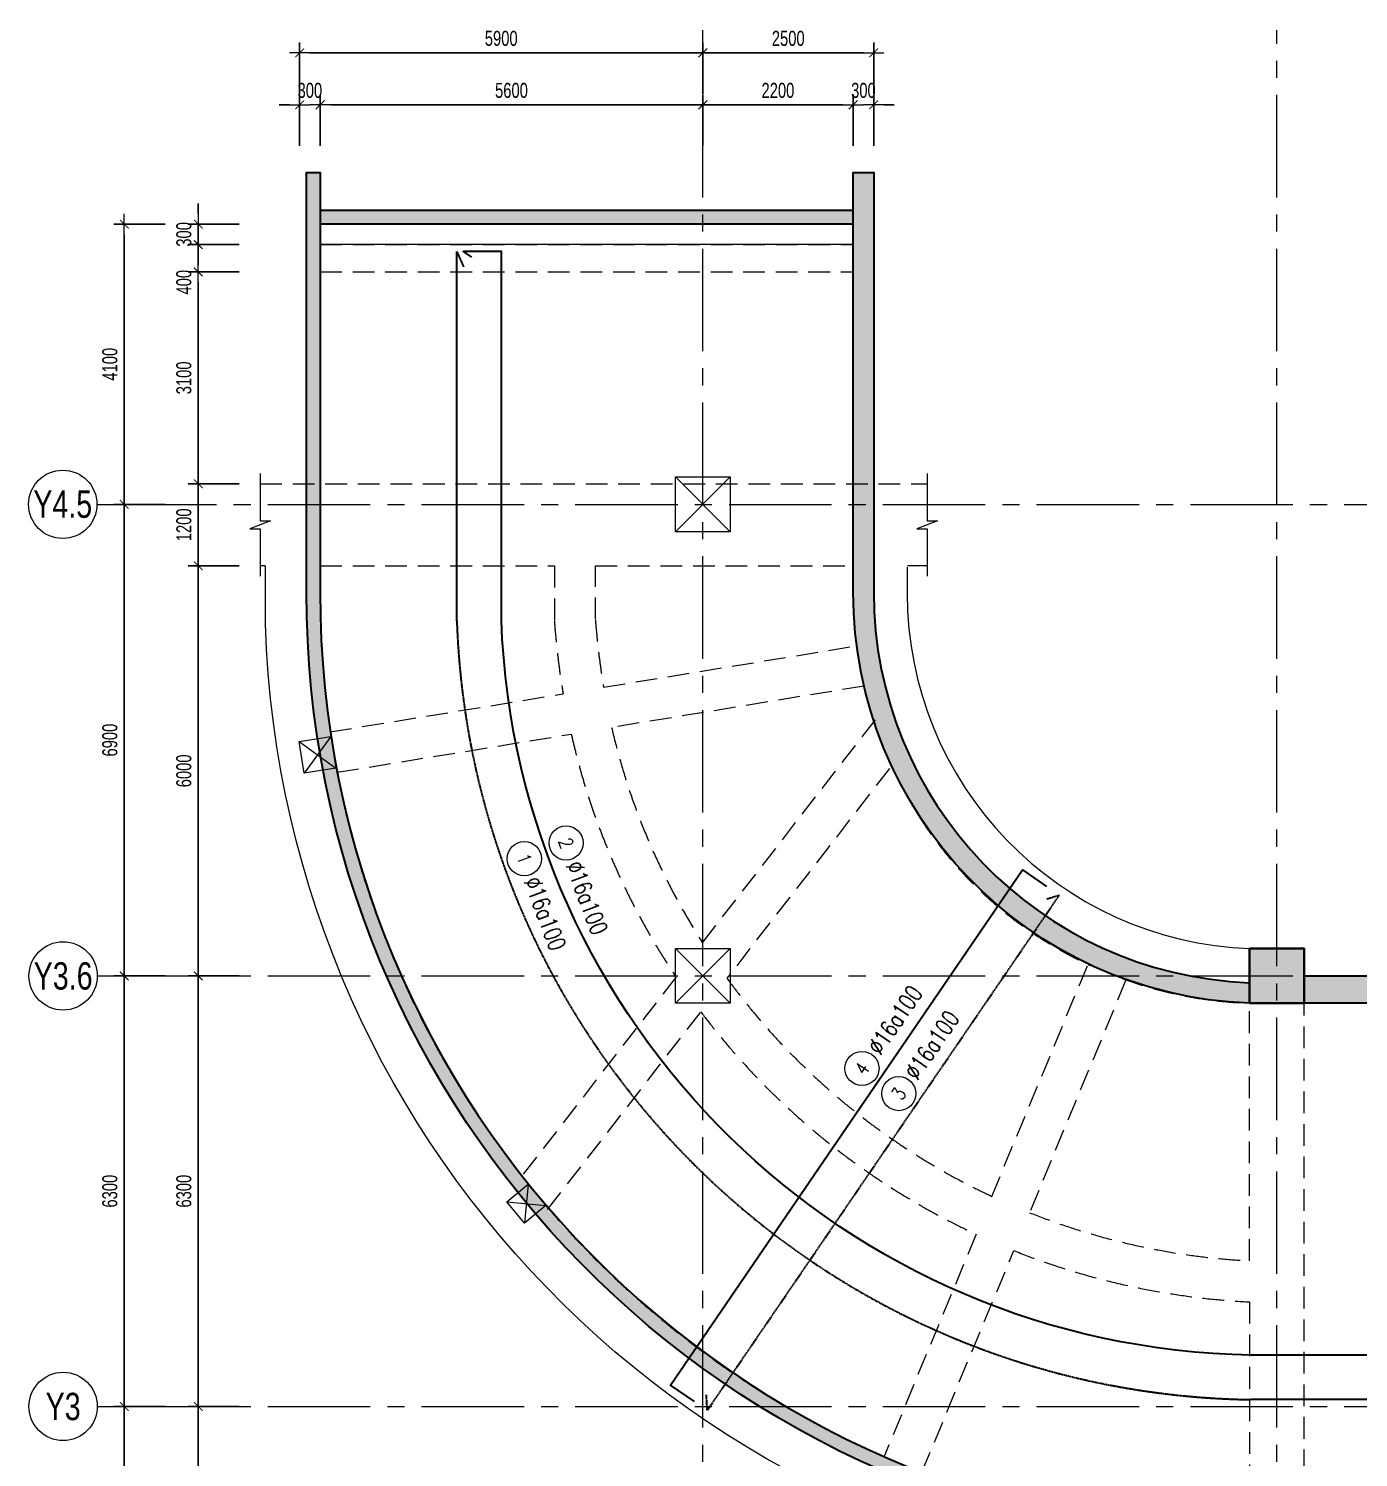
# Model space of a CAD drawing. Header units: millimetres. Extents: x -172050 to 1089997, y 452920 to 1051687.
# Drawn here: x 581548 to 601007, y 488574 to 509480 of the extents above; entities that cross this region are included whole.
import ezdxf
from ezdxf.enums import TextEntityAlignment as Align

# ---------------------------------------------------------------- set-up
doc = ezdxf.new("R2010")
doc.units = ezdxf.units.MM
doc.header["$MEASUREMENT"] = 0
for name, pattern in [('_DASH', [0.6000000000000001, 0.4, -0.2]), ('CENTER2', [1.125, 0.75, -0.125, 0.125, -0.125]), ('HIDDEN2', [4.762499999999999, 3.175, -1.5875]), ('PD_1F_Col$0$HIDDEN2', [4.762499999999999, 3.175, -1.5875]), ('POD_Grid$0$CENTER2', [1.125, 0.75, -0.125, 0.125, -0.125])]:
    doc.linetypes.add(name, pattern=pattern)
doc.layers.get('Defpoints').update_dxf_attribs({"color": 151, "lineweight": 9})
for name, color, linetype, lineweight in [('kata_thep - H', 4, 'Continuous', 35), ('NDC_S_AXIS', 5, 'CENTER2', 13), ('NDC_S_BEAM', 3, 'HIDDEN2', 20), ('NDC_S_DIM', 1, 'Continuous', 15), ('NDC_S_HATCH MATERIAL', 8, 'Continuous', 13), ('NDC_S_SLAB', 2, 'Continuous', 20), ('NDC_S_SYMBOL', 1, 'Continuous', 15), ('NDC_S_TEXT SYMBOL', 7, 'Continuous', 20), ('NDC_S_VN TEXT', 7, 'Continuous', 20), ('PD_1F_Col$0$NDC_S_HIDDEN', 8, 'PD_1F_Col$0$HIDDEN2', 13), ('PD_B1F_Col$0$NDC_S-COLUMN', 4, 'Continuous', 40), ('PD_B1F_Col$0$NDC_S_HATCH COLUMN AND WALL', 251, 'Continuous', 13), ('POD_Grid$0$NDC_S_AXIS', 5, 'POD_Grid$0$CENTER2', 13), ('Ramp wall 2.1(B1)$0$NDC_S_WALL', 6, 'Continuous', 35)]:
    doc.layers.add(name, color=color, linetype=linetype, lineweight=lineweight)
doc.styles.add('NDC_ANNO', font='', dxfattribs={"width": 0.8})
doc.styles.add('NDC_DIM', font='', dxfattribs={"width": 0.75})
doc.styles.add('NDC_EN TXT', font='romans.shx', dxfattribs={"width": 0.8})
doc.styles.get('NDC_ANNO').set_extended_font_data('Dotum')
doc.styles.get('NDC_DIM').set_extended_font_data('Dotum')
doc.dimstyles.new('NDC_dim_100', dxfattribs={"dimscale": 100, "dimtxt": 2.2, "dimasz": 1.5, "dimexe": 1.5, "dimexo": 2.5, "dimgap": 1, "dimtad": 1, "dimdec": 0, "dimzin": 0, "dimdsep": 46, "dimtxsty": 'NDC_DIM', "dimblk": 'DIMMARK', "dimcen": 0.09, "dimdle": 1.2, "dimclrd": 1, "dimclre": 1, "dimclrt": 3, "dimadec": 0, "dimazin": 0, "dimtfac": 1, "dimtdec": 0, "dimtix": 1, "dimtofl": 0, "dimtmove": 0, "dimatfit": 3, "dimfxl": 6, "dimfxlon": 1, "dimtolj": 1, "dimtzin": 0, "dimarcsym": 0})
pattern_1 = [(49.99999999999999, (3000.643463518936, 27737.46174116735), (215.178054780226, -18.82564049477853), [22.5, -247.5]), (355, (3000.643463518936, 27737.46174116735), (-41.6254000839, 225.6576401100035), [18, -198]), (100.4514, (3018.574967518936, 27735.89293916735), (173.5528145142065, 206.8318626182861), [19.122057, -210.3426336]), (46.18420000000001, (3000.643463518936, 27797.46174116735), (320.1723145876933, -49.65570429870542), [33.75, -371.25]), (96.6356, (3027.324487018936, 27793.32374906735), (280.398811664611, 292.2353612701325), [28.6830864, -315.5139]), (351.1842, (3000.643463518936, 27797.46174116735), (280.3985835400882, 292.2355802775974), [27, -297]), (21, (3030.643463518936, 27782.46174116735), (179.0721156355385, -120.7856671996016), [22.5, -247.5]), (326.0000000000001, (3030.643463518936, 27782.46174116735), (72.99459957647451, 217.5450135140559), [18, -198]), (71.4514, (3045.566133418936, 27772.39625936735), (252.066788574447, 96.75914901298572), [19.122057, -210.3426336]), (37.50000000000001, (3000.643463518936, 27737.46174116735), (3.647956595187201, 99.86815614939344), [0, -195.6, 0, -201, 0, -198.75]), (7.499999999999999, (3000.643463518936, 27737.46174116735), (78.92086123264458, 118.3235135647081), [0, -114.6, 0, -191.1, 0, -75.75]), (327.5, (2933.743463518936, 27737.46174116735), (160.1467308517227, -6.766461520313927), [0, -75, 0, -234, 0, -310.5]), (317.5, (2903.743463518936, 27737.46174116735), (174.9558508027159, 30.03149469969532), [0, -97.5, 0, -155.4, 0, -220.5]), (45, (3000.643463518936, 27737.46174116735), (-90.15611460128481, 90.15611460128481), []), (45, (3000.643463518936, 27774.21174116735), (-90.15611460128481, 90.15611460128481), [])]

# ---------------------------------------------------------------- blocks, each defined once
blk = doc.blocks.new('DIMMARK')
at = {"layer": 'NDC_S_DIM', "color": 1}
blk.add_line((-1.5, 0), (1, 0), dxfattribs=at)
at = {"layer": 'NDC_S_DIM', "color": 2, "const_width": 0.1}
blk.add_lwpolyline([(-0.4242640687119285, -0.4242640687119285), (0.4242640687119285, 0.4242640687119285)], dxfattribs=at)
blk = doc.blocks.new('*D624')
at = {"layer": 'Defpoints', "color": 0, "transparency": 16777216}
for p in [(585813.82904163, 508364.632980375), (585513.8197112225, 507372.0144758651), (585813.82904163, 506619.018551087)]:
    blk.add_point(p, dxfattribs=at)
at = {"layer": 'NDC_S_DIM', "color": 1, "lineweight": -2, "transparency": 16777216}
for p, q in [((585513.8197112225, 507764.632980375), (585513.8197112225, 508514.632980375)), ((585813.82904163, 507764.632980375), (585813.82904163, 508514.632980375)), ((585363.8197112225, 508364.632980375), (585213.8197112225, 508364.632980375)), ((585963.82904163, 508364.632980375), (586113.82904163, 508364.632980375))]:
    blk.add_line(p, q, dxfattribs=at)
at = {"layer": 'NDC_S_DIM', "color": 1, "lineweight": -2, "transparency": 16777216, "xscale": 150, "yscale": 150, "zscale": 150}
blk.add_blockref('DIMMARK', (585513.8197112225, 508364.632980375), dxfattribs=at)
at = {"layer": 'NDC_S_DIM', "color": 1, "lineweight": -2, "transparency": 16777216, "xscale": 150, "yscale": 150, "zscale": 150, "rotation": 180}
blk.add_blockref('DIMMARK', (585813.82904163, 508364.632980375), dxfattribs=at)
at = {"layer": 'NDC_S_DIM', "color": 3, "transparency": 16777216, "insert": (585663.8243764263, 508574.7822341063), "char_height": 220, "attachment_point": 5, "style": 'NDC_DIM'}
blk.add_mtext('\\A1;300', dxfattribs=at)
blk = doc.blocks.new('*D625')
at = {"layer": 'Defpoints', "color": 0, "transparency": 16777216}
for p in [(591413.8197112944, 508364.632980375), (585813.82904163, 506619.018551087), (591413.8197112944, 506619.018551087)]:
    blk.add_point(p, dxfattribs=at)
at = {"layer": 'NDC_S_DIM', "color": 1, "lineweight": -2, "transparency": 16777216}
for p, q in [((585813.82904163, 507764.632980375), (585813.82904163, 508514.632980375)), ((591413.8197112944, 507764.632980375), (591413.8197112944, 508514.632980375)), ((585963.82904163, 508364.632980375), (591263.8197112944, 508364.632980375))]:
    blk.add_line(p, q, dxfattribs=at)
at = {"layer": 'NDC_S_DIM', "color": 1, "lineweight": -2, "transparency": 16777216, "xscale": 150, "yscale": 150, "zscale": 150, "rotation": 180}
blk.add_blockref('DIMMARK', (585813.82904163, 508364.632980375), dxfattribs=at)
at = {"layer": 'NDC_S_DIM', "color": 1, "lineweight": -2, "transparency": 16777216, "xscale": 150, "yscale": 150, "zscale": 150}
blk.add_blockref('DIMMARK', (591413.8197112944, 508364.632980375), dxfattribs=at)
at = {"layer": 'NDC_S_DIM', "color": 3, "transparency": 16777216, "insert": (588613.8243764623, 508574.7822341063), "char_height": 220, "attachment_point": 5, "style": 'NDC_DIM'}
blk.add_mtext('\\A1;5600', dxfattribs=at)
blk = doc.blocks.new('*D591')
at = {"layer": 'Defpoints', "color": 0, "transparency": 16777216}
for p in [(593612.819711314, 508364.632980375), (591412.8197112944, 505919.018551087), (593612.819711314, 505919.018551087)]:
    blk.add_point(p, dxfattribs=at)
at = {"layer": 'NDC_S_DIM', "color": 1, "lineweight": -2, "transparency": 16777216}
for p, q in [((591412.8197112944, 507764.632980375), (591412.8197112944, 508514.632980375)), ((593612.819711314, 507764.632980375), (593612.819711314, 508514.632980375)), ((591562.8197112944, 508364.632980375), (593462.819711314, 508364.632980375))]:
    blk.add_line(p, q, dxfattribs=at)
at = {"layer": 'NDC_S_DIM', "color": 1, "lineweight": -2, "transparency": 16777216, "xscale": 150, "yscale": 150, "zscale": 150, "rotation": 180}
blk.add_blockref('DIMMARK', (591412.8197112944, 508364.632980375), dxfattribs=at)
at = {"layer": 'NDC_S_DIM', "color": 1, "lineweight": -2, "transparency": 16777216, "xscale": 150, "yscale": 150, "zscale": 150}
blk.add_blockref('DIMMARK', (593612.819711314, 508364.632980375), dxfattribs=at)
at = {"layer": 'NDC_S_DIM', "color": 3, "transparency": 16777216, "insert": (592512.8197113043, 508574.7822341063), "char_height": 220, "attachment_point": 5, "style": 'NDC_DIM'}
blk.add_mtext('\\A1;2200', dxfattribs=at)
blk = doc.blocks.new('*D592')
at = {"layer": 'Defpoints', "color": 0, "transparency": 16777216}
for p in [(593913.819711314, 508364.632980375), (593613.819711314, 505919.018551087), (593913.819711314, 505919.018551087)]:
    blk.add_point(p, dxfattribs=at)
at = {"layer": 'NDC_S_DIM', "color": 1, "lineweight": -2, "transparency": 16777216}
for p, q in [((593613.819711314, 507764.632980375), (593613.819711314, 508514.632980375)), ((593913.819711314, 507764.632980375), (593913.819711314, 508514.632980375)), ((593463.819711314, 508364.632980375), (593313.819711314, 508364.632980375)), ((594063.819711314, 508364.632980375), (594213.819711314, 508364.632980375))]:
    blk.add_line(p, q, dxfattribs=at)
at = {"layer": 'NDC_S_DIM', "color": 1, "lineweight": -2, "transparency": 16777216, "xscale": 150, "yscale": 150, "zscale": 150}
blk.add_blockref('DIMMARK', (593613.819711314, 508364.632980375), dxfattribs=at)
at = {"layer": 'NDC_S_DIM', "color": 1, "lineweight": -2, "transparency": 16777216, "xscale": 150, "yscale": 150, "zscale": 150, "rotation": 180}
blk.add_blockref('DIMMARK', (593913.819711314, 508364.632980375), dxfattribs=at)
at = {"layer": 'NDC_S_DIM', "color": 3, "transparency": 16777216, "insert": (593763.819711314, 508574.7822341063), "char_height": 220, "attachment_point": 5, "style": 'NDC_DIM'}
blk.add_mtext('\\A1;300', dxfattribs=at)
blk = doc.blocks.new('*D593')
at = {"layer": 'Defpoints', "color": 0, "transparency": 16777216}
for p in [(591413.8197112944, 509125.7806255118), (585513.8197112225, 507372.0144758651), (591413.8197112944, 507219.018551087)]:
    blk.add_point(p, dxfattribs=at)
at = {"layer": 'NDC_S_DIM', "color": 1, "lineweight": -2, "transparency": 16777216}
for p, q in [((585513.8197112225, 508525.7806255118), (585513.8197112225, 509275.7806255118)), ((585663.8197112225, 509125.7806255118), (591263.8197112944, 509125.7806255118)), ((591413.8197112944, 508525.7806255118), (591413.8197112944, 509275.7806255118))]:
    blk.add_line(p, q, dxfattribs=at)
at = {"layer": 'NDC_S_DIM', "color": 1, "lineweight": -2, "transparency": 16777216, "xscale": 150, "yscale": 150, "zscale": 150, "rotation": 180}
blk.add_blockref('DIMMARK', (585513.8197112225, 509125.7806255118), dxfattribs=at)
at = {"layer": 'NDC_S_DIM', "color": 1, "lineweight": -2, "transparency": 16777216, "xscale": 150, "yscale": 150, "zscale": 150}
blk.add_blockref('DIMMARK', (591413.8197112944, 509125.7806255118), dxfattribs=at)
at = {"layer": 'NDC_S_DIM', "color": 3, "transparency": 16777216, "insert": (588463.8197112584, 509335.9298792431), "char_height": 220, "attachment_point": 5, "style": 'NDC_DIM'}
blk.add_mtext('\\A1;5900', dxfattribs=at)
blk = doc.blocks.new('*D594')
at = {"layer": 'Defpoints', "color": 0, "transparency": 16777216}
for p in [(593913.819711314, 509125.7806255118), (591413.8197112944, 507219.018551087), (593913.819711314, 507372.0144758651)]:
    blk.add_point(p, dxfattribs=at)
at = {"layer": 'NDC_S_DIM', "color": 1, "lineweight": -2, "transparency": 16777216}
for p, q in [((591413.8197112944, 508525.7806255118), (591413.8197112944, 509275.7806255118)), ((591563.8197112944, 509125.7806255118), (593763.819711314, 509125.7806255118)), ((593913.819711314, 508525.7806255118), (593913.819711314, 509275.7806255118))]:
    blk.add_line(p, q, dxfattribs=at)
at = {"layer": 'NDC_S_DIM', "color": 1, "lineweight": -2, "transparency": 16777216, "xscale": 150, "yscale": 150, "zscale": 150, "rotation": 180}
blk.add_blockref('DIMMARK', (591413.8197112944, 509125.7806255118), dxfattribs=at)
at = {"layer": 'NDC_S_DIM', "color": 1, "lineweight": -2, "transparency": 16777216, "xscale": 150, "yscale": 150, "zscale": 150}
blk.add_blockref('DIMMARK', (593913.819711314, 509125.7806255118), dxfattribs=at)
at = {"layer": 'NDC_S_DIM', "color": 3, "transparency": 16777216, "insert": (592663.8197113043, 509335.9298792431), "char_height": 220, "attachment_point": 5, "style": 'NDC_DIM'}
blk.add_mtext('\\A1;2500', dxfattribs=at)
blk = doc.blocks.new('*D626')
at = {"layer": 'Defpoints', "color": 0, "transparency": 16777216}
for p in [(586313.8290416303, 506619.0185510872), (584030.4544068051, 506319.0185510872), (586313.8290416303, 506319.0185510872)]:
    blk.add_point(p, dxfattribs=at)
at = {"layer": 'NDC_S_DIM', "color": 1, "lineweight": -2, "transparency": 16777216}
for p, q in [((584030.4544068051, 506769.0185510872), (584030.4544068051, 506919.0185510872)), ((584630.4544068051, 506619.0185510872), (583880.4544068051, 506619.0185510872)), ((584630.4544068051, 506319.0185510872), (583880.4544068051, 506319.0185510872)), ((584030.4544068051, 506169.0185510872), (584030.4544068051, 506019.0185510872))]:
    blk.add_line(p, q, dxfattribs=at)
at = {"layer": 'NDC_S_DIM', "color": 1, "lineweight": -2, "transparency": 16777216, "xscale": 150, "yscale": 150, "zscale": 150}
for p, rotation in [((584030.4544068051, 506619.0185510872), 270), ((584030.4544068051, 506319.0185510872), 90)]:
    blk.add_blockref('DIMMARK', p, dxfattribs=dict(at, rotation=rotation))
at = {"layer": 'NDC_S_DIM', "color": 3, "transparency": 16777216, "insert": (583820.3051530737, 506469.0185510869), "char_height": 220, "attachment_point": 5, "rotation": 90, "style": 'NDC_DIM'}
blk.add_mtext('\\A1;300', dxfattribs=at)
blk = doc.blocks.new('*D627')
at = {"layer": 'Defpoints', "color": 0, "transparency": 16777216}
for p in [(586313.8290416303, 506319.0185510872), (584030.4544068056, 505919.0185510872), (586313.8290416303, 505919.0185510872)]:
    blk.add_point(p, dxfattribs=at)
at = {"layer": 'NDC_S_DIM', "color": 1, "lineweight": -2, "transparency": 16777216}
for p, q in [((584030.4544068056, 506469.0185510872), (584030.4544068056, 506619.0185510872)), ((584630.4544068056, 506319.0185510872), (583880.4544068056, 506319.0185510872)), ((584630.4544068056, 505919.0185510872), (583880.4544068056, 505919.0185510872)), ((584030.4544068056, 505769.0185510872), (584030.4544068056, 505619.0185510872))]:
    blk.add_line(p, q, dxfattribs=at)
at = {"layer": 'NDC_S_DIM', "color": 1, "lineweight": -2, "transparency": 16777216, "xscale": 150, "yscale": 150, "zscale": 150}
for p, rotation in [((584030.4544068056, 506319.0185510872), 270), ((584030.4544068056, 505919.0185510872), 90)]:
    blk.add_blockref('DIMMARK', p, dxfattribs=dict(at, rotation=rotation))
at = {"layer": 'NDC_S_DIM', "color": 3, "transparency": 16777216, "insert": (583820.3051530733, 505769.0185510872), "char_height": 220, "attachment_point": 5, "rotation": 90, "style": 'NDC_DIM'}
blk.add_mtext('\\A1;400', dxfattribs=at)
blk = doc.blocks.new('*D628')
at = {"layer": 'Defpoints', "color": 0, "transparency": 16777216}
for p in [(586313.8290416303, 505919.0185510872), (584030.4544068058, 502819.0185504986), (585813.8290416303, 502819.0185504986)]:
    blk.add_point(p, dxfattribs=at)
at = {"layer": 'NDC_S_DIM', "color": 1, "lineweight": -2, "transparency": 16777216}
for p, q in [((584630.4544068058, 505919.0185510872), (583880.4544068058, 505919.0185510872)), ((584030.4544068058, 505769.0185510872), (584030.4544068058, 502969.0185504986)), ((584630.4544068058, 502819.0185504986), (583880.4544068058, 502819.0185504986))]:
    blk.add_line(p, q, dxfattribs=at)
at = {"layer": 'NDC_S_DIM', "color": 1, "lineweight": -2, "transparency": 16777216, "xscale": 150, "yscale": 150, "zscale": 150}
for p, rotation in [((584030.4544068058, 505919.0185510872), 90), ((584030.4544068058, 502819.0185504986), 270)]:
    blk.add_blockref('DIMMARK', p, dxfattribs=dict(at, rotation=rotation))
at = {"layer": 'NDC_S_DIM', "color": 3, "transparency": 16777216, "insert": (583820.3051530744, 504369.0185507927), "char_height": 220, "attachment_point": 5, "rotation": 90, "style": 'NDC_DIM'}
blk.add_mtext('\\A1;3100', dxfattribs=at)
blk = doc.blocks.new('*D629')
at = {"layer": 'Defpoints', "color": 0, "transparency": 16777216}
for p in [(585813.8290416303, 502819.0185504986), (584030.4544068063, 501619.0185510106), (585813.8290416303, 501619.0185510106)]:
    blk.add_point(p, dxfattribs=at)
at = {"layer": 'NDC_S_DIM', "color": 1, "lineweight": -2, "transparency": 16777216}
for p, q in [((584630.4544068063, 502819.0185504986), (583880.4544068063, 502819.0185504986)), ((584030.4544068063, 502669.0185504986), (584030.4544068063, 501769.0185510106)), ((584630.4544068063, 501619.0185510106), (583880.4544068063, 501619.0185510106))]:
    blk.add_line(p, q, dxfattribs=at)
at = {"layer": 'NDC_S_DIM', "color": 1, "lineweight": -2, "transparency": 16777216, "xscale": 150, "yscale": 150, "zscale": 150}
for p, rotation in [((584030.4544068063, 502819.0185504986), 90), ((584030.4544068063, 501619.0185510106), 270)]:
    blk.add_blockref('DIMMARK', p, dxfattribs=dict(at, rotation=rotation))
at = {"layer": 'NDC_S_DIM', "color": 3, "transparency": 16777216, "insert": (583820.3051530749, 502219.0185507544), "char_height": 220, "attachment_point": 5, "rotation": 90, "style": 'NDC_DIM'}
blk.add_mtext('\\A1;1200', dxfattribs=at)
blk = doc.blocks.new('*D595')
at = {"layer": 'Defpoints', "color": 0, "transparency": 16777216}
for p in [(585813.8290416303, 501619.0185510106), (584030.4544068063, 495619.0185510873), (585112.5457221691, 495619.0185510873)]:
    blk.add_point(p, dxfattribs=at)
at = {"layer": 'NDC_S_DIM', "color": 1, "lineweight": -2, "transparency": 16777216}
for p, q in [((584630.4544068063, 501619.0185510106), (583880.4544068063, 501619.0185510106)), ((584030.4544068063, 501469.0185510106), (584030.4544068063, 495769.0185510873)), ((584630.4544068063, 495619.0185510873), (583880.4544068063, 495619.0185510873))]:
    blk.add_line(p, q, dxfattribs=at)
at = {"layer": 'NDC_S_DIM', "color": 1, "lineweight": -2, "transparency": 16777216, "xscale": 150, "yscale": 150, "zscale": 150}
for p, rotation in [((584030.4544068063, 501619.0185510106), 90), ((584030.4544068063, 495619.0185510873), 270)]:
    blk.add_blockref('DIMMARK', p, dxfattribs=dict(at, rotation=rotation))
at = {"layer": 'NDC_S_DIM', "color": 3, "transparency": 16777216, "insert": (583820.3051530749, 498619.0185510486), "char_height": 220, "attachment_point": 5, "rotation": 90, "style": 'NDC_DIM'}
blk.add_mtext('\\A1;6000', dxfattribs=at)
blk = doc.blocks.new('*D596')
at = {"layer": 'Defpoints', "color": 0, "transparency": 16777216}
for p in [(585112.5457221691, 495619.0185510873), (584030.4544068063, 489319.0185510874), (585951.7046852221, 489319.0185510874)]:
    blk.add_point(p, dxfattribs=at)
at = {"layer": 'NDC_S_DIM', "color": 1, "lineweight": -2, "transparency": 16777216}
for p, q in [((584630.4544068063, 495619.0185510873), (583880.4544068063, 495619.0185510873)), ((584030.4544068063, 495469.0185510873), (584030.4544068063, 489469.0185510874)), ((584630.4544068063, 489319.0185510874), (583880.4544068063, 489319.0185510874))]:
    blk.add_line(p, q, dxfattribs=at)
at = {"layer": 'NDC_S_DIM', "color": 1, "lineweight": -2, "transparency": 16777216, "xscale": 150, "yscale": 150, "zscale": 150}
for p, rotation in [((584030.4544068063, 495619.0185510873), 90), ((584030.4544068063, 489319.0185510874), 270)]:
    blk.add_blockref('DIMMARK', p, dxfattribs=dict(at, rotation=rotation))
at = {"layer": 'NDC_S_DIM', "color": 3, "transparency": 16777216, "insert": (583820.3051530749, 492469.0185510871), "char_height": 220, "attachment_point": 5, "rotation": 90, "style": 'NDC_DIM'}
blk.add_mtext('\\A1;6300', dxfattribs=at)
blk = doc.blocks.new('*D597')
at = {"layer": 'Defpoints', "color": 0, "transparency": 16777216}
for p in [(585951.7046852221, 489319.0185510874), (584030.4544068065, 487019.0185510874), (587933.060147831, 487019.0185510874)]:
    blk.add_point(p, dxfattribs=at)
at = {"layer": 'NDC_S_DIM', "color": 1, "lineweight": -2, "transparency": 16777216}
for p, q in [((584630.4544068065, 489319.0185510874), (583880.4544068065, 489319.0185510874)), ((584030.4544068065, 489169.0185510874), (584030.4544068065, 487169.0185510874)), ((584630.4544068065, 487019.0185510874), (583880.4544068065, 487019.0185510874))]:
    blk.add_line(p, q, dxfattribs=at)
at = {"layer": 'NDC_S_DIM', "color": 1, "lineweight": -2, "transparency": 16777216, "xscale": 150, "yscale": 150, "zscale": 150}
for p, rotation in [((584030.4544068065, 489319.0185510874), 90), ((584030.4544068065, 487019.0185510874), 270)]:
    blk.add_blockref('DIMMARK', p, dxfattribs=dict(at, rotation=rotation))
at = {"layer": 'NDC_S_DIM', "color": 3, "transparency": 16777216, "insert": (583820.3051530751, 488169.0185510871), "char_height": 220, "attachment_point": 5, "rotation": 90, "style": 'NDC_DIM'}
blk.add_mtext('\\A1;2300', dxfattribs=at)
blk = doc.blocks.new('*D598')
at = {"layer": 'Defpoints', "color": 0, "transparency": 16777216}
for p in [(585813.8290416303, 506619.0185510872), (582947.5575300823, 502519.0185510875), (585813.8290416303, 502519.0185510875)]:
    blk.add_point(p, dxfattribs=at)
at = {"layer": 'NDC_S_DIM', "color": 1, "lineweight": -2, "transparency": 16777216}
for p, q in [((583547.5575300823, 506619.0185510872), (582797.5575300823, 506619.0185510872)), ((582947.5575300823, 506469.0185510872), (582947.5575300823, 502669.0185510875)), ((583547.5575300823, 502519.0185510875), (582797.5575300823, 502519.0185510875))]:
    blk.add_line(p, q, dxfattribs=at)
at = {"layer": 'NDC_S_DIM', "color": 1, "lineweight": -2, "transparency": 16777216, "xscale": 150, "yscale": 150, "zscale": 150}
for p, rotation in [((582947.5575300823, 506619.0185510872), 90), ((582947.5575300823, 502519.0185510875), 270)]:
    blk.add_blockref('DIMMARK', p, dxfattribs=dict(at, rotation=rotation))
at = {"layer": 'NDC_S_DIM', "color": 3, "transparency": 16777216, "insert": (582737.4082763509, 504569.0185510871), "char_height": 220, "attachment_point": 5, "rotation": 90, "style": 'NDC_DIM'}
blk.add_mtext('\\A1;4100', dxfattribs=at)
blk = doc.blocks.new('*D599')
at = {"layer": 'Defpoints', "color": 0, "transparency": 16777216}
for p in [(585813.8290416303, 502519.0185510875), (582947.5575300821, 495619.0185510873), (585112.5457221691, 495619.0185510873)]:
    blk.add_point(p, dxfattribs=at)
at = {"layer": 'NDC_S_DIM', "color": 1, "lineweight": -2, "transparency": 16777216}
for p, q in [((583547.5575300821, 502519.0185510875), (582797.5575300821, 502519.0185510875)), ((582947.5575300821, 502369.0185510875), (582947.5575300821, 495769.0185510873)), ((583547.5575300821, 495619.0185510873), (582797.5575300821, 495619.0185510873))]:
    blk.add_line(p, q, dxfattribs=at)
at = {"layer": 'NDC_S_DIM', "color": 1, "lineweight": -2, "transparency": 16777216, "xscale": 150, "yscale": 150, "zscale": 150}
for p, rotation in [((582947.5575300821, 502519.0185510875), 90), ((582947.5575300821, 495619.0185510873), 270)]:
    blk.add_blockref('DIMMARK', p, dxfattribs=dict(at, rotation=rotation))
at = {"layer": 'NDC_S_DIM', "color": 3, "transparency": 16777216, "insert": (582737.4082763507, 499069.0185510871), "char_height": 220, "attachment_point": 5, "rotation": 90, "style": 'NDC_DIM'}
blk.add_mtext('\\A1;6900', dxfattribs=at)
blk = doc.blocks.new('*D600')
at = {"layer": 'Defpoints', "color": 0, "transparency": 16777216}
for p in [(585112.5457221691, 495619.0185510873), (582947.5575300821, 489319.0185510874), (585585.3993903061, 489319.0185510874)]:
    blk.add_point(p, dxfattribs=at)
at = {"layer": 'NDC_S_DIM', "color": 1, "lineweight": -2, "transparency": 16777216}
for p, q in [((583547.5575300821, 495619.0185510873), (582797.5575300821, 495619.0185510873)), ((582947.5575300821, 495469.0185510873), (582947.5575300821, 489469.0185510874)), ((583547.5575300821, 489319.0185510874), (582797.5575300821, 489319.0185510874))]:
    blk.add_line(p, q, dxfattribs=at)
at = {"layer": 'NDC_S_DIM', "color": 1, "lineweight": -2, "transparency": 16777216, "xscale": 150, "yscale": 150, "zscale": 150}
for p, rotation in [((582947.5575300821, 495619.0185510873), 90), ((582947.5575300821, 489319.0185510874), 270)]:
    blk.add_blockref('DIMMARK', p, dxfattribs=dict(at, rotation=rotation))
at = {"layer": 'NDC_S_DIM', "color": 3, "transparency": 16777216, "insert": (582737.4082763507, 492469.0185510871), "char_height": 220, "attachment_point": 5, "rotation": 90, "style": 'NDC_DIM'}
blk.add_mtext('\\A1;6300', dxfattribs=at)
blk = doc.blocks.new('*D601')
at = {"layer": 'Defpoints', "color": 0, "transparency": 16777216}
for p in [(585585.3993903061, 489319.0185510874), (582947.5575300823, 487019.0185510873), (585585.3993903061, 487019.0185510873)]:
    blk.add_point(p, dxfattribs=at)
at = {"layer": 'NDC_S_DIM', "color": 1, "lineweight": -2, "transparency": 16777216}
for p, q in [((583547.5575300823, 489319.0185510874), (582797.5575300823, 489319.0185510874)), ((582947.5575300823, 489169.0185510874), (582947.5575300823, 487169.0185510873)), ((583547.5575300823, 487019.0185510873), (582797.5575300823, 487019.0185510873))]:
    blk.add_line(p, q, dxfattribs=at)
at = {"layer": 'NDC_S_DIM', "color": 1, "lineweight": -2, "transparency": 16777216, "xscale": 150, "yscale": 150, "zscale": 150}
for p, rotation in [((582947.5575300823, 489319.0185510874), 90), ((582947.5575300823, 487019.0185510873), 270)]:
    blk.add_blockref('DIMMARK', p, dxfattribs=dict(at, rotation=rotation))
at = {"layer": 'NDC_S_DIM', "color": 3, "transparency": 16777216, "insert": (582737.4082763509, 488169.0185510871), "char_height": 220, "attachment_point": 5, "rotation": 90, "style": 'NDC_DIM'}
blk.add_mtext('\\A1;2300', dxfattribs=at)
blk = doc.blocks.new('*D602')
at = {"layer": 'Defpoints', "color": 0, "transparency": 16777216}
for p in [(585813.82904163, 506541.320010067), (591413.8197112944, 486621.9832863387), (591413.8197112944, 484659.2308710384)]:
    blk.add_point(p, dxfattribs=at)
at = {"layer": 'NDC_S_DIM', "color": 1, "lineweight": -2, "transparency": 16777216}
for p, q in [((585813.82904163, 485259.2308710384), (585813.82904163, 484509.2308710384)), ((591413.8197112944, 485259.2308710384), (591413.8197112944, 484509.2308710384)), ((585963.82904163, 484659.2308710384), (591263.8197112944, 484659.2308710384))]:
    blk.add_line(p, q, dxfattribs=at)
at = {"layer": 'NDC_S_DIM', "color": 1, "lineweight": -2, "transparency": 16777216, "xscale": 150, "yscale": 150, "zscale": 150, "rotation": 180}
blk.add_blockref('DIMMARK', (585813.82904163, 484659.2308710384), dxfattribs=at)
at = {"layer": 'NDC_S_DIM', "color": 1, "lineweight": -2, "transparency": 16777216, "xscale": 150, "yscale": 150, "zscale": 150}
blk.add_blockref('DIMMARK', (591413.8197112944, 484659.2308710384), dxfattribs=at)
at = {"layer": 'NDC_S_DIM', "color": 3, "transparency": 16777216, "insert": (588613.8243764623, 484869.3801247698), "char_height": 220, "attachment_point": 5, "style": 'NDC_DIM'}
blk.add_mtext('\\A1;5600', dxfattribs=at)
blk = doc.blocks.new('*U166')
at = {"layer": 'NDC_S_SYMBOL'}
blk.add_line((5, -1.416384724411995e-15), (9, -2.427027824026856e-15), dxfattribs=at)
blk.add_circle((0, 0), 5, dxfattribs=at)
at = {"layer": 'NDC_S_TEXT SYMBOL', "color": 7, "style": 'NDC_ANNO', "width": 0.8}
blk.add_attdef('GRID', text='', height=4, rotation=270, dxfattribs=at).set_placement((0, 0), align=Align.MIDDLE)
blk = doc.blocks.new('*U222')
blk.add_circle((-2.5, 0), 2.5)
at = {"layer": 'NDC_S_VN TEXT', "color": 7, "style": 'NDC_EN TXT', "width": 0.8}
blk.add_attdef('SH2', text='', height=2, dxfattribs=at).set_placement((-2.5, 0), align=Align.MIDDLE)
at = {"layer": 'NDC_S_VN TEXT', "color": 3, "style": 'NDC_EN TXT', "width": 0.75}
blk.add_attdef('DKKC1', (0.5, -1.25), '', height=2.5, dxfattribs=at)
blk = doc.blocks.new('PD_1F_Col$0$cotdung')
at = {"layer": 'PD_1F_Col$0$NDC_S_HIDDEN'}
for p, q in [((-0.5000000004942454, 0.4999999990697175), (0.4999999994759795, -0.5000000009307168)), ((0.4999999995057546, 0.4999999990692841), (-0.5000000005240205, -0.5000000009302834))]:
    blk.add_line(p, q, dxfattribs=at)
blk.add_lwpolyline([(-0.5000000004942454, 0.4999999990697175), (0.4999999995057546, 0.4999999990692841), (0.4999999994759795, -0.5000000009307168), (-0.5000000005240205, -0.5000000009302834)], close=True, dxfattribs=at)
blk = doc.blocks.new('PD_B1F_Col$0$cot')
at = {"layer": 'PD_B1F_Col$0$NDC_S_HATCH COLUMN AND WALL', "ltscale": 0.005}
h = blk.add_hatch(color=256, dxfattribs=at)
h.dxf.hatch_style = 1
h.paths.add_polyline_path([(-0.5000000004942454, 0.4999999990697175), (0.4999999995057546, 0.4999999990692841), (0.4999999994759795, -0.5000000009307168), (-0.5000000005240205, -0.5000000009302834)])
at = {"layer": 'PD_B1F_Col$0$NDC_S-COLUMN', "ltscale": 0.005}
blk.add_lwpolyline([(-0.5000000004942454, 0.4999999990697175), (0.4999999995057546, 0.4999999990692841), (0.4999999994759795, -0.5000000009307168), (-0.5000000005240205, -0.5000000009302834)], close=True, dxfattribs=at)
blk = doc.blocks.new('ramp6')
at = {"layer": 'NDC_S_HATCH MATERIAL'}
h = blk.add_hatch(dxfattribs=at)
h.set_pattern_fill('BT-01', color=252, scale=30, style=0, pattern_type=2)
h.set_pattern_definition(pattern_1)
edge = h.paths.add_edge_path()
edge.add_arc((602631.0155435655, 528971.3355882278), 13816.5524563733, 179.9935465634726, 269.10194349343345, ccw=False)
edge.add_line((588814.463174833, 528972.8917978627), (588814.463174833, 535109.4762170324))
edge.add_line((588814.463174833, 535109.4762170324), (588614.4632192206, 535109.4762169999))
edge.add_line((588614.4632192206, 535109.4762169999), (588614.4631316714, 528971.3355882284))
edge.add_arc((602635.1679753186, 528973.036842947), 14020.70494686125, 180.0069521979002, 269.0980499243382)
edge.add_line((602414.4631747099, 514954.0690992817), (602414.4631747099, 515156.4802921613))
h = blk.add_hatch(dxfattribs=at)
h.set_pattern_fill('BT-01', color=252, scale=30, style=0, pattern_type=2)
h.set_pattern_definition(pattern_1)
edge = h.paths.add_edge_path()
edge.add_arc((602634.8485629415, 528972.8305566546), 6020.385388420016, 179.9994171697446, 267.90213190481256, ccw=False)
edge.add_line((596614.463174833, 528972.8917978627), (596614.463174833, 535109.4762170324))
edge.add_line((596614.463174833, 535109.4762170324), (596914.463174833, 535109.4762170324))
edge.add_line((596914.463174833, 535109.4762170324), (596914.463174833, 528972.8917978627))
edge.add_arc((602635.020778247, 528972.8917978602), 5720.557603414054, 179.9999999999743, 267.7903984884723)
edge.add_line((602414.4631752374, 523256.5876039134), (602414.4631752374, 522956.480292085))
at = {"layer": 'NDC_S_HATCH MATERIAL', "ltscale": 100}
h = blk.add_hatch(dxfattribs=at)
h.set_pattern_fill('BT-01', color=252, scale=30, style=0, pattern_type=2)
h.set_pattern_definition([(49.99999999999999, (3000.643463518936, 0), (215.178054780226, -18.82564049477853), [22.5, -247.5]), (355, (3000.643463518936, 0), (-41.6254000839, 225.6576401100035), [18, -198]), (100.4514, (3018.574967518936, -1.568802), (173.5528145142065, 206.8318626182861), [19.122057, -210.3426336]), (46.18420000000001, (3000.643463518936, 60), (320.1723145876933, -49.65570429870542), [33.75, -371.25]), (96.6356, (3027.324487018936, 55.86200789999999), (280.398811664611, 292.2353612701325), [28.6830864, -315.5139]), (351.1842, (3000.643463518936, 60), (280.3985835400882, 292.2355802775974), [27, -297]), (21, (3030.643463518936, 45), (179.0721156355385, -120.7856671996016), [22.5, -247.5]), (326.0000000000001, (3030.643463518936, 45), (72.99459957647451, 217.5450135140559), [18, -198]), (71.4514, (3045.566133418936, 34.9345182), (252.066788574447, 96.75914901298572), [19.122057, -210.3426336]), (37.50000000000001, (3000.643463518936, 0), (3.647956595187201, 99.86815614939344), [0, -195.6, 0, -201, 0, -198.75]), (7.499999999999999, (3000.643463518936, 0), (78.92086123264458, 118.3235135647081), [0, -114.6, 0, -191.1, 0, -75.75]), (327.5, (2933.743463518936, 0), (160.1467308517227, -6.766461520313927), [0, -75, 0, -234, 0, -310.5]), (317.5, (2903.743463518936, 0), (174.9558508027159, 30.03149469969532), [0, -97.5, 0, -155.4, 0, -220.5]), (45, (3000.643463518936, 0), (-90.15611460128481, 90.15611460128481), []), (45, (3000.643463518936, 36.75), (-90.15611460128481, 90.15611460128481), [])])
h.paths.add_polyline_path([(596614.463174833, 534556.4802922544), (588814.463174833, 534556.4802922544), (588814.463174833, 534356.4802922544), (596614.463174833, 534356.4802922544)])
at = {"layer": 'NDC_S_HATCH MATERIAL'}
h = blk.add_hatch(dxfattribs=at)
h.set_pattern_fill('BT-01', color=252, scale=30, style=0, pattern_type=2)
h.set_pattern_definition([(49.99999999999999, (-303929.4395969291, 655369.5911566252), (215.178054780226, -18.82564049477853), [22.5, -247.5]), (355, (-303929.4395969291, 655369.5911566252), (-41.6254000839, 225.6576401100035), [18, -198]), (100.4514, (-303911.5080929291, 655368.0223546253), (173.5528145142065, 206.8318626182861), [19.122057, -210.3426336]), (46.18420000000002, (-303929.4395969291, 655429.5911566252), (320.1723145876933, -49.65570429870542), [33.74999999999942, -371.2499999999953]), (96.6356, (-303902.758573429, 655425.4531645252), (280.398811664611, 292.2353612701325), [28.6830864, -315.5139]), (351.1842, (-303929.4395969291, 655429.5911566252), (280.3985835400882, 292.2355802775974), [27, -297]), (21, (-303899.4395969291, 655414.5911566252), (179.0721156355385, -120.7856671996016), [22.5, -247.5]), (326.0000000000001, (-303899.4395969291, 655414.5911566252), (72.99459957647451, 217.5450135140559), [18, -198]), (71.4514, (-303884.516927029, 655404.5256748253), (252.066788574447, 96.75914901298572), [19.122057, -210.3426336]), (37.50000000000001, (-303929.4395969291, 655369.5911566252), (3.647956595187201, 99.86815614939344), [0, -195.6, 0, -201, 0, -198.75]), (7.499999999999999, (-303929.4395969291, 655369.5911566252), (78.92086123264458, 118.3235135647081), [0, -114.6, 0, -191.1, 0, -75.75]), (327.5, (-303996.339596929, 655369.5911566252), (160.1467308517227, -6.766461520313927), [0, -75, 0, -234, 0, -310.5]), (317.5, (-304026.339596929, 655369.5911566252), (174.9558508027159, 30.03149469969532), [0, -97.5, 0, -155.4, 0, -220.5]), (45, (-303929.4395969291, 655369.5911566252), (-90.15611460128481, 90.15611460128481), []), (45, (-303929.4395969291, 655406.3411566252), (-90.15611460128481, 90.15611460128481), [])])
h.paths.add_polyline_path([(603214.4631752773, 522956.4802923991), (630514.4631748315, 522956.4802926333), (630514.4631748315, 523356.480292691), (603214.4631752773, 523356.4802924568)])
at = {"layer": 'NDC_S_BEAM', "ltscale": 100}
for p, q in [((592292.2444491867, 534356.4802922544), (588814.472505149, 534356.4802922544)), ((596603.6951990919, 534356.4802922544), (592792.2444491867, 534356.4802922544)), ((588814.472505149, 534056.4802922544), (596614.463174813, 534056.4802922544)), ((588814.472505149, 533656.4802922544), (596614.463174813, 533656.4802922544)), ((588814.472505149, 529356.4802921778), (592242.2444491267, 529356.4802921365)), ((592242.2444491267, 529356.4802921365), (592242.2444491169, 528546.9195769505)), ((592842.2444491268, 529356.4802922225), (596614.463174833, 529356.4802921504)), ((592842.2444491172, 528575.207440409), (592842.2444491268, 529356.4802922225)), ((592962.9009508187, 527580.2586246574), (596665.995287196, 528186.8084209124)), ((588961.5734856084, 526926.7715987393), (592370.543424525, 527483.2331901755)), ((597146.2553297911, 526391.7756261774), (594767.4365991369, 523322.1977952333)), ((598643.7537277642, 520130.3335026901), (600051.8654195876, 523526.4337380001)), ((603214.4631752425, 515156.4802922548), (603214.4631752428, 522956.4802923592)), ((592143.8828268792, 519936.8189961525), (594385.8704182699, 522829.8327929172)), ((598413.7268616382, 519575.5520185834), (597065.711062642, 516324.3917599507))]:
    blk.add_line(p, q, dxfattribs=at)
for points in [[(588814.472505149, 534056.4802922544), (588814.472505149, 534356.4802922544)], [(588814.472505149, 534056.4802922544), (588814.472505149, 534356.4802922544)], [(588814.472505149, 530556.4802919545), (588814.472505149, 533656.4802922544)], [(596614.463174833, 533656.4802922544), (596614.463174833, 530556.4802921138)], [(587938.1400151453, 530556.480291622), (597697.7714408878, 530556.4802921088)]]:
    blk.add_lwpolyline(points, dxfattribs=at)
for points in [[(596750.1441600345, 527701.9311200907, 0.02686277357528504), (596920.338632992, 527078.2884529033, 0.02741818664735014)], [(596773.8998824441, 527596.4872893919), (593079.9700438539, 526991.4385956543, 0.0867089219242683), (594411.4517104335, 523842.3463655583), (596962.043025253, 527133.5759388247)], [(589063.207578036, 526335.4421545889), (592488.7964084668, 526894.607077057, 0.09236260997553657), (594022.6373253863, 523340.6284324878), (591780.5626221613, 520447.5022284379)], [(597132.3130221767, 526530.0816932264, 0.1853752511820461), (600087.0173255816, 523508.7364974407, 0.1816453204411825)], [(591858.8407181448, 520309.5203401496, -0.1229231529133339), (589051.2917547128, 526383.9609984607)], [(600549.1489551688, 523317.8586387585, 0.08008233045675688), (602425.9126865681, 522956.4802921889)], [(600606.112271579, 523296.6285442868), (599194.4277399136, 519891.9112920894, 0.08194837682309879), (602414.4631752427, 519187.3070734137), (602414.4631752428, 522956.4802923592)], [(597121.042299474, 516297.5430797525, -0.1140783328430393), (592117.3397502366, 519997.7300646124)], [(597620.1898620316, 516095.1459796829), (598964.6009898342, 519337.6124502022, 0.08287832032154387), (602414.4631752427, 518586.5436683808), (602414.4631752425, 515156.4802922548)]]:
    blk.add_lwpolyline(points, format="xyb", dxfattribs=at)
for centre, radius, start, end in [((603538.6467163609, 529367.1125147776), 11325.87888186866, 184.117707281724, 189.5747410177335), ((603659.2399051735, 529385.2502747525), 10847.56479046552, 184.3206971574355, 189.5783419390373), ((602939.5470010272, 529297.005527687), 10123.3253360957, 216.1713501601389, 244.8907215074937), ((602939.5470010281, 529297.0055276883), 10723.32533609729, 217.0918090246625, 245.0356798680518)]:
    blk.add_arc(centre, radius, start, end, dxfattribs=at)
at = {"layer": 'NDC_S_SLAB'}
blk.add_lwpolyline([(588814.472505149, 534356.4802922544), (596614.463174833, 534356.4802922544), (596614.463174833, 534056.4802922544), (588814.472505149, 534056.4802922544)], close=True, dxfattribs=at)
for points in [[(588008.3948208777, 529356.1927876347), (587938.1400151453, 529356.2152978214)], [(597697.7714408878, 529356.4802921138), (597407.3421916238, 529356.4802921138)]]:
    blk.add_lwpolyline(points, dxfattribs=at)
for points in [[(602402.4144992288, 514356.57102892, -0.4005151564654267), (588014.4709622219, 528503.7876031816), (588014.7435403821, 529354.5102493581)], [(597403.8523017976, 529339.4961375383), (597403.6951738634, 528956.357260097, 0.4038320526447845), (602425.0302695279, 523756.9376928854)]]:
    blk.add_lwpolyline(points, format="xyb", dxfattribs=at)
at = {"layer": 'NDC_S_SYMBOL'}
for points in [[(587938.1400151453, 530706.2156193786), (587938.1400151453, 530012.9547503673), (588088.1400151453, 530016.2156197139), (587788.1400148659, 529896.2156190433), (587938.1400151453, 529899.4764889487), (587938.1400151453, 529206.2156193786)], [(597697.7714408878, 530706.4802921114), (597697.7714408878, 530013.2194231001), (597847.7714408878, 530016.4802924467), (597547.7714406084, 529896.4802917761), (597697.7714408878, 529899.7411616815), (597697.7714408878, 529206.4802921114)]]:
    blk.add_lwpolyline(points, dxfattribs=at)
at = {"layer": 'POD_Grid$0$NDC_S_AXIS', "ltscale": 2000}
for p, q in [((594414.4631748133, 512246.6926122057), (594414.4631748133, 537194.9382883636)), ((602814.4631748133, 512246.6926122057), (602814.4631748133, 537194.9382883636)), ((585798.2009935996, 530256.4802922546), (633314.4631748116, 530256.4802922544)), ((585798.2009935996, 523356.4802922547), (633314.4631748116, 523356.4802922544)), ((585798.2009935997, 517056.4802922548), (633314.4631748116, 517056.4802922545))]:
    blk.add_line(p, q, dxfattribs=at)
at = {"layer": 'Ramp wall 2.1(B1)$0$NDC_S_WALL', "ltscale": 200}
for p, q in [((596603.6951990919, 534556.4802922544), (588814.472505149, 534556.4802922544)), ((596603.6951990919, 534356.4802922544), (588814.472505149, 534356.4802922544))]:
    blk.add_line(p, q, dxfattribs=at)
blk.add_lwpolyline([(602414.4631747099, 514956.4560727341, -0.4097283438814678), (588614.4631761017, 528972.9143246057), (588614.4631747901, 535109.4762170324), (588814.463174833, 535109.4762170324), (588814.463174833, 528972.8917978627, 0.4096630410650705), (602414.4631747099, 515156.4802921613)], format="xyb", close=True, dxfattribs=at)
blk.add_lwpolyline([(602414.4631752374, 522956.480292085, -0.4035325313561633), (596614.463174833, 528972.8917978627), (596614.463174833, 535109.4762170324), (596914.463174833, 535109.4762170324), (596914.463174833, 528972.8917978627, 0.4029627693064453), (602414.4631752374, 523256.5876039134), (602414.4631752374, 522956.480292085)], format="xyb", dxfattribs=at)
blk.add_lwpolyline([(603214.4631752428, 523356.4802923587), (630514.4631748315, 523356.480292662), (630514.4631748315, 522956.4802926623), (603214.4631752428, 522956.480292359)], close=True, dxfattribs=at)
at = {"xscale": 800, "yscale": 800}
for name, p in [('PD_1F_Col$0$cotdung', (594414.463175625, 530256.4802931031)), ('PD_1F_Col$0$cotdung', (594414.463175662, 523356.4802925574)), ('PD_B1F_Col$0$cot', (602814.463175662, 523356.4802931036))]:
    blk.add_blockref(name, p, dxfattribs=at)
for p, xscale, yscale, zscale, rotation in [((588775.3692646367, 526590.3625185791), 469.426720934736, 469.426720934736, 1.17356680233684, 9.302182527613255), ((591832.1950963445, 520024.3756867518), 405.0122536378003, 405.0122536378003, 1.012530634094501, 39.66144272484151)]:
    blk.add_blockref('PD_1F_Col$0$cotdung', p, dxfattribs=dict(xscale=xscale, yscale=yscale, zscale=zscale, rotation=rotation))

msp = doc.modelspace()

# ---------------------------------------------------------------- linework, layer by layer
at = {"layer": 'kata_thep - H', "color": 4, "linetype": '_DASH', "ltscale": 20}
msp.add_lwpolyline([(621082.3358922283, 489487.4039731605), (621313.8197113528, 489419.0185512895), (599429.4699795381, 489419.0185509939, -0.3991199366043303), (587813.8290429164, 500813.3684653069), (587813.8290429164, 506219.018551087), (587913.5305140791, 505990.9199958608)], format="xyb", dxfattribs=at)
at = {"layer": 'kata_thep - H', "color": 4}
msp.add_lwpolyline([(621227.3591258823, 489666.5889406388), (621313.8197113528, 489497.9440649431), (621313.8197126307, 490071.6230318957), (599434.8598546656, 490071.6230316002, -0.3986873037967185), (588466.4335235227, 500825.1246609429), (588466.4335235227, 506219.018551087), (587908.5653379774, 506219.018551087), (588030.1736029666, 506136.3603152012)], format="xyb", dxfattribs=at)
msp.add_lwpolyline([(591294.0282121564, 489391.0036459725), (590940.2595799025, 489632.3492595152), (596090.9723774004, 497170.1995707624), (596444.7410096545, 496928.8539572196)], dxfattribs=at)
at = {"layer": 'kata_thep - H', "color": 4, "linetype": '_DASH', "ltscale": 20}
msp.add_lwpolyline([(596445.8949841643, 496745.8647502044), (596630.0729174085, 496802.4180923408), (591479.3601199107, 489264.5677810938), (591466.1763303599, 489488.9071212829)], dxfattribs=at)

# ---------------------------------------------------------------- block references
at = {"layer": 'NDC_S_AXIS'}
ref = msp.add_blockref('*U166', (582047.5575300807, 502519.0185510875), dxfattribs=dict(at, xscale=100, yscale=100, zscale=100))
ref.add_attrib('GRID', 'Y4.5', dxfattribs={"layer": 'NDC_S_TEXT SYMBOL', "color": 7, "height": 400, "style": 'NDC_ANNO', "width": 0.8}).set_placement((582047.5575300807, 502519.0185510875), align=Align.MIDDLE)
ref = msp.add_blockref('*U166', (582053.4399490672, 495619.0185511796), dxfattribs=dict(at, xscale=100, yscale=100, zscale=100))
ref.add_attrib('GRID', 'Y3.6', dxfattribs={"layer": 'NDC_S_TEXT SYMBOL', "color": 7, "height": 400, "style": 'NDC_ANNO', "width": 0.8}).set_placement((582053.4399490672, 495619.0185511796), align=Align.MIDDLE)
ref = msp.add_blockref('*U166', (582053.4399490639, 489319.0185510892), dxfattribs=dict(at, xscale=100, yscale=100, zscale=100))
ref.add_attrib('GRID', 'Y3', dxfattribs={"layer": 'NDC_S_TEXT SYMBOL', "color": 7, "height": 400, "style": 'NDC_ANNO', "width": 0.8}).set_placement((582053.4399490639, 489319.0185510892), align=Align.MIDDLE)
at = {"layer": 'NDC_S_DIM'}
msp.add_blockref('ramp6', (-3000.643463518936, -27737.46174116735), dxfattribs=at)
at = {"layer": 'NDC_S_VN TEXT', "xscale": 100, "yscale": 100, "zscale": 100}
for p, rotation, values in [((589501.3035709094, 497330.2311903399), 290.6854905604555, {'SH2': '2', 'DKKC1': '%%C16a100'}), ((588890.7702079697, 497099.7065260527), 290.6854905604555, {'SH2': '1', 'DKKC1': '%%C16a100'}), ((593882.8580454615, 494471.4103252012), 55.69767738761225, {'SH2': '4', 'DKKC1': '%%C16a100'}), ((594421.9585854699, 494103.6288467797), 55.69767738761225, {'SH2': '3', 'DKKC1': '%%C16a100'})]:
    msp.add_blockref('*U222', p, dxfattribs=dict(at, rotation=rotation)).add_auto_attribs(values)

# ---------------------------------------------------------------- dimensions: what is measured, and where the dimension line sits
at = {"layer": 'NDC_S_DIM'}
for base, p1, p2, picture, middle in [((591413.8197112944, 509125.7806255118), (585513.8197112225, 507372.0144758651), (591413.8197112944, 507219.018551087), '*D593', (588463.8197112584, 509335.9298792431)), ((585813.82904163, 508364.632980375), (585513.8197112225, 507372.0144758651), (585813.82904163, 506619.018551087), '*D624', (585663.8243764263, 508574.7822341063)), ((591413.8197112944, 484659.2308710384), (585813.82904163, 506541.320010067), (591413.8197112944, 486621.9832863387), '*D602', (588613.8243764623, 484869.3801247698))]:
    dim = msp.add_linear_dim(base=base, p1=p1, p2=p2, dimstyle='NDC_dim_100', dxfattribs=at)
    dim.commit()
    dim.dimension.update_dxf_attribs({"geometry": picture, "text_midpoint": middle})
for base, p1, p2, picture, middle in [((593913.819711314, 509125.7806255118), (591413.8197112944, 507219.018551087), (593913.819711314, 507372.0144758651), '*D594', (592663.8197113043, 509335.9298792431)), ((591413.8197112944, 508364.632980375), (585813.82904163, 506619.018551087), (591413.8197112944, 506619.018551087), '*D625', (588613.8243764623, 508574.7822341063)), ((593612.819711314, 508364.632980375), (591412.8197112944, 505919.018551087), (593612.819711314, 505919.018551087), '*D591', (592512.8197113043, 508574.7822341063)), ((593913.819711314, 508364.632980375), (593613.819711314, 505919.018551087), (593913.819711314, 505919.018551087), '*D592', (593763.819711314, 508574.7822341063))]:
    dim = msp.add_linear_dim(base=base, p1=p1, p2=p2, dimstyle='NDC_dim_100', override={"dimtmove": 1}, dxfattribs=at)
    dim.commit()
    dim.dimension.update_dxf_attribs({"geometry": picture, "text_midpoint": middle})
for base, p1, p2, picture, middle in [((584030.4544068051, 506319.0185510872), (586313.82904163, 506619.018551087), (586313.82904163, 506319.018551087), '*D626', (583820.3051530737, 506469.0185510869)), ((584030.4544068058, 502819.0185504986), (586313.82904163, 505919.018551087), (585813.82904163, 502819.0185504984), '*D628', (583820.3051530744, 504369.0185507927)), ((584030.4544068063, 501619.0185510106), (585813.82904163, 502819.0185504984), (585813.82904163, 501619.0185510104), '*D629', (583820.3051530749, 502219.0185507544)), ((582947.5575300821, 495619.0185510873), (585813.82904163, 502519.0185510872), (585112.5457221689, 495619.0185510871), '*D599', (582737.4082763507, 499069.0185510871)), ((584030.4544068063, 495619.0185510873), (585813.82904163, 501619.0185510104), (585112.5457221689, 495619.0185510871), '*D595', (583820.3051530749, 498619.0185510486)), ((582947.5575300821, 489319.0185510874), (585112.5457221689, 495619.0185510871), (585585.3993903059, 489319.0185510872), '*D600', (582737.4082763507, 492469.0185510871)), ((584030.4544068063, 489319.0185510874), (585112.5457221689, 495619.0185510871), (585951.7046852219, 489319.0185510872), '*D596', (583820.3051530749, 492469.0185510871)), ((582947.5575300823, 487019.0185510873), (585585.3993903059, 489319.0185510872), (585585.3993903059, 487019.0185510871), '*D601', (582737.4082763509, 488169.0185510871)), ((584030.4544068065, 487019.0185510874), (585951.7046852219, 489319.0185510872), (587933.0601478308, 487019.0185510871), '*D597', (583820.3051530751, 488169.0185510871))]:
    dim = msp.add_linear_dim(base=base, p1=p1, p2=p2, angle=90, dimstyle='NDC_dim_100', override={"dimtmove": 1}, dxfattribs=at)
    dim.commit()
    dim.dimension.update_dxf_attribs({"geometry": picture, "text_midpoint": middle})
dim = msp.add_linear_dim(base=(582947.5575300823, 502519.0185510875), p1=(585813.82904163, 506619.018551087), p2=(585813.82904163, 502519.0185510872), angle=90, dimstyle='NDC_dim_100', dxfattribs=at)
dim.commit()
dim.dimension.update_dxf_attribs({"geometry": '*D598', "text_midpoint": (582737.4082763509, 504569.0185510871)})
dim = msp.add_linear_dim(base=(584030.4544068056, 505919.0185510872), p1=(586313.82904163, 506319.018551087), p2=(586313.82904163, 505919.018551087), angle=90, dimstyle='NDC_dim_100', override={"dimtmove": 1}, dxfattribs=at)
dim.commit()
dim.dimension.update_dxf_attribs({"geometry": '*D627', "text_midpoint": (584030.4544068046, 505769.0185510872), "dimtype": 160})

doc.saveas('drawing.dxf')
